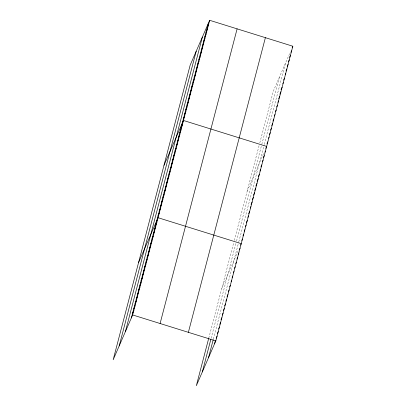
<?xml version="1.0" encoding="UTF-8"?>
<svg xmlns="http://www.w3.org/2000/svg" width="406" height="406" viewBox="0 0 406 406"><rect width="100%" height="100%" fill="white"/><g stroke="black" fill="none" stroke-linecap="round" stroke-linejoin="round"><path stroke-width="0.3" stroke-dasharray="2.03 1.52" d="M208.74 338.239L233.851 242.159M234.303 240.423L259.064 145.688M259.81 142.846L273.35 91.045L290.346 51.953M211.115 338.32L236.226 242.24M236.531 241.083L261.5 145.541M261.799 144.399L279.353 77.231M213.368 339.137L238.632 242.478M238.784 241.9L264.118 144.972M264.265 144.404L285.54 63.001M247.163 191.226L264.159 152.138M221.747 288.463L238.505 249.923"/><path stroke-width="0.61" d="M119.176 345.953L196.184 51.298M125.363 331.727L202.371 37.068M131.366 317.913L208.379 23.259M209.663 20.3L190.181 65.112L113.167 359.767L132.65 314.954L209.663 20.3L292.833 46.233L215.819 340.888L196.337 385.7L208.74 338.239M160.096 323.511L237.109 28.856M188.374 332.331L265.387 37.677M202.34 371.891L210.81 339.477M208.527 357.661L213.216 339.715M214.535 343.846L215.439 340.375M207.187 27.811L208.476 24.852M205.999 32.363L207.283 29.41M204.807 36.921L206.096 33.962M203.619 41.473L204.903 38.514M202.427 46.025L203.716 43.066M201.239 50.583L202.523 47.624M200.046 55.135L201.335 52.176M198.859 59.687L200.143 56.728M197.666 64.244L198.955 61.286M196.479 68.797L197.763 65.838M195.286 73.349L196.575 70.39M194.098 77.901L195.382 74.948M192.906 82.459L194.19 79.5M191.718 87.011L193.002 84.052M190.526 91.563L191.81 88.604M189.333 96.12L190.622 93.162M188.145 100.673L189.429 97.714M186.953 105.225L188.242 102.266M185.765 109.777L187.049 106.824M184.573 114.335L185.862 111.376M183.385 118.887L184.669 115.928M163.999 165.293L183.482 120.48L266.646 146.419L265.788 148.388M180.985 128.073L182.269 125.114M179.772 132.701L181.061 129.742M178.564 137.329L179.848 134.376M177.356 141.963L178.64 139.004M176.143 146.591L177.432 143.633M174.935 151.225L176.219 148.266M173.722 155.853L175.011 152.895M172.514 160.482L173.798 157.523M171.302 165.115L172.591 162.156M170.094 169.744L171.378 166.785M168.881 174.372L170.17 171.418M167.673 179.005L168.957 176.047M166.46 183.634L167.749 180.675M165.252 188.267L166.536 185.309M164.039 192.896L165.328 189.937M162.831 197.524L164.115 194.565M161.624 202.158L162.907 199.199M160.411 206.786L161.7 203.827M159.203 211.414L160.487 208.461M157.99 216.048L159.279 213.089M138.583 262.53L158.066 217.717L241.235 243.651L240.591 245.133M155.569 225.31L156.858 222.351M154.361 229.938L155.645 226.979M153.148 234.566L154.437 231.608M151.94 239.2L153.224 236.241M150.727 243.828L152.017 240.87M149.52 248.457L150.804 245.503M148.307 253.09L149.596 250.132M147.099 257.719L148.383 254.76M145.891 262.352L147.175 259.393M144.678 266.981L145.967 264.022M143.47 271.609L144.754 268.65M142.257 276.242L143.546 273.284M141.049 280.871L142.333 277.912M139.837 285.499L141.126 282.546M138.629 290.133L139.913 287.174M137.416 294.761L138.705 291.802M136.208 299.395L137.492 296.436M134.995 304.023L136.284 301.064M133.787 308.651L135.071 305.693M132.574 313.285L133.863 310.326M292.188 47.715L292.833 46.233M291 52.267L291.64 50.786M289.595 57.312L290.452 55.343M288.402 61.869L289.26 59.895M287.215 66.422L288.072 64.447M286.022 70.974L286.88 69.005M285.261 74.542L285.692 73.557M283.642 80.084L284.499 78.109M282.88 83.651L283.312 82.662M281.048 89.68L282.119 87.219M279.856 94.238L280.932 91.771M278.668 98.79L279.739 96.323M277.907 102.358L278.552 100.881M276.714 106.91L277.359 105.433M275.527 111.467L276.171 109.985M274.334 116.02L274.979 114.538M272.933 121.064L273.791 119.095M271.741 125.621L272.599 123.647M270.553 130.174L271.406 128.2M269.361 134.726L270.218 132.757M268.599 138.294L269.026 137.309M266.981 143.836L267.838 141.861M265.006 152.032L265.438 151.047M263.372 157.65L264.225 155.676M262.372 161.786L263.017 160.309M260.951 166.912L261.809 164.937M259.952 171.048L260.596 169.566M258.312 176.661L259.388 174.199M257.105 181.294L258.175 178.828M255.897 185.923L256.968 183.456M254.684 190.556L255.755 188.09M253.476 195.184L254.547 192.718M252.263 199.813L253.334 197.352M251.055 204.446L252.126 201.98M250.274 208.09L250.913 206.608M248.634 213.703L249.705 211.242M247.853 217.352L248.497 215.87M246.214 222.965L247.284 220.499M245.432 226.609L246.077 225.132M244.219 231.242L244.864 229.76M243.011 235.871L243.656 234.394M241.798 240.499L242.443 239.022M239.383 249.761L240.022 248.284M238.17 254.395L238.814 252.913M236.962 259.023L237.601 257.541M235.749 263.651L236.393 262.174M234.541 268.285L235.181 266.803M233.328 272.913L233.973 271.436M232.12 277.542L232.765 276.065M231.126 281.683L231.552 280.693M229.7 286.803L230.344 285.327M228.273 291.929L229.131 289.955M227.066 296.558L227.923 294.583M225.853 301.186L226.71 299.217M224.645 305.82L225.503 303.845M223.432 310.448L224.29 308.479M222.224 315.081L223.082 313.107M221.011 319.71L221.869 317.736M219.803 324.338L220.661 322.369M218.59 328.972L219.448 326.997M217.383 333.6L218.24 331.626M216.175 338.228L217.032 336.259M132.65 314.954L215.819 340.888"/></g></svg>
